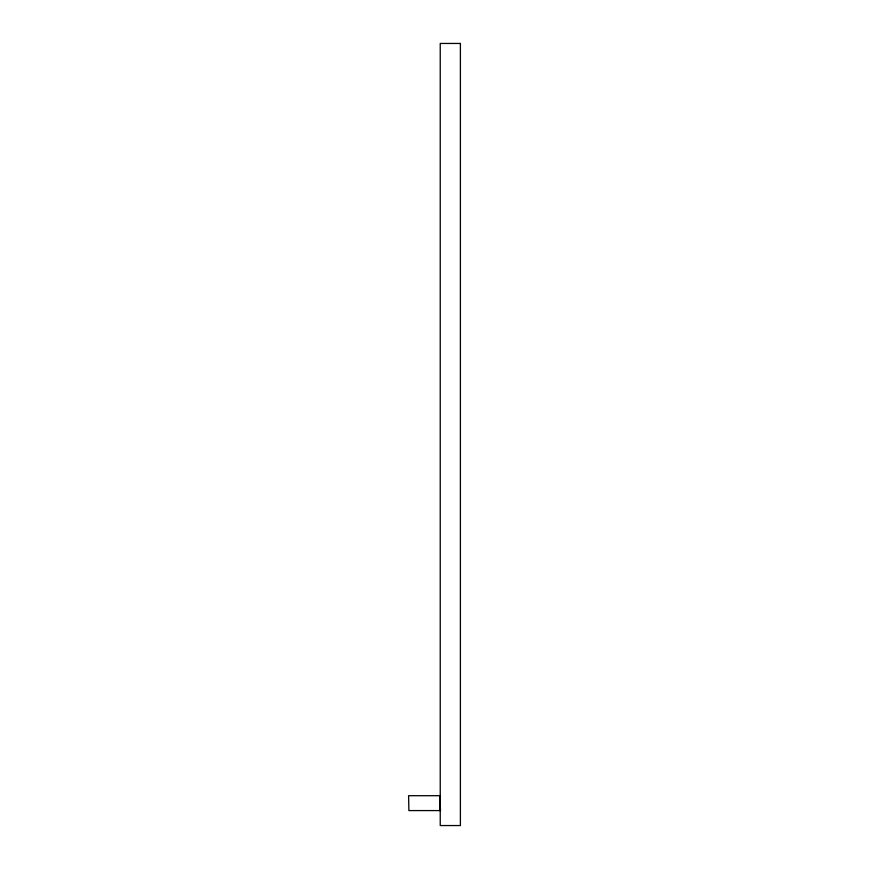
<?xml version="1.0" encoding="UTF-8"?>
<svg xmlns="http://www.w3.org/2000/svg" width="869" height="869" viewBox="0 0 869 869"><rect width="100%" height="100%" fill="white"/><g stroke="black" fill="none" stroke-linecap="round" stroke-linejoin="round"><path stroke-width="1.3" d="M439.996 795.7L408.604 795.7L408.886 810.581L440.485 810.581L439.975 795.7L439.996 810.581M460.396 43.45L440.235 43.45L440.235 825.55L460.396 825.55L460.396 43.45"/></g></svg>
